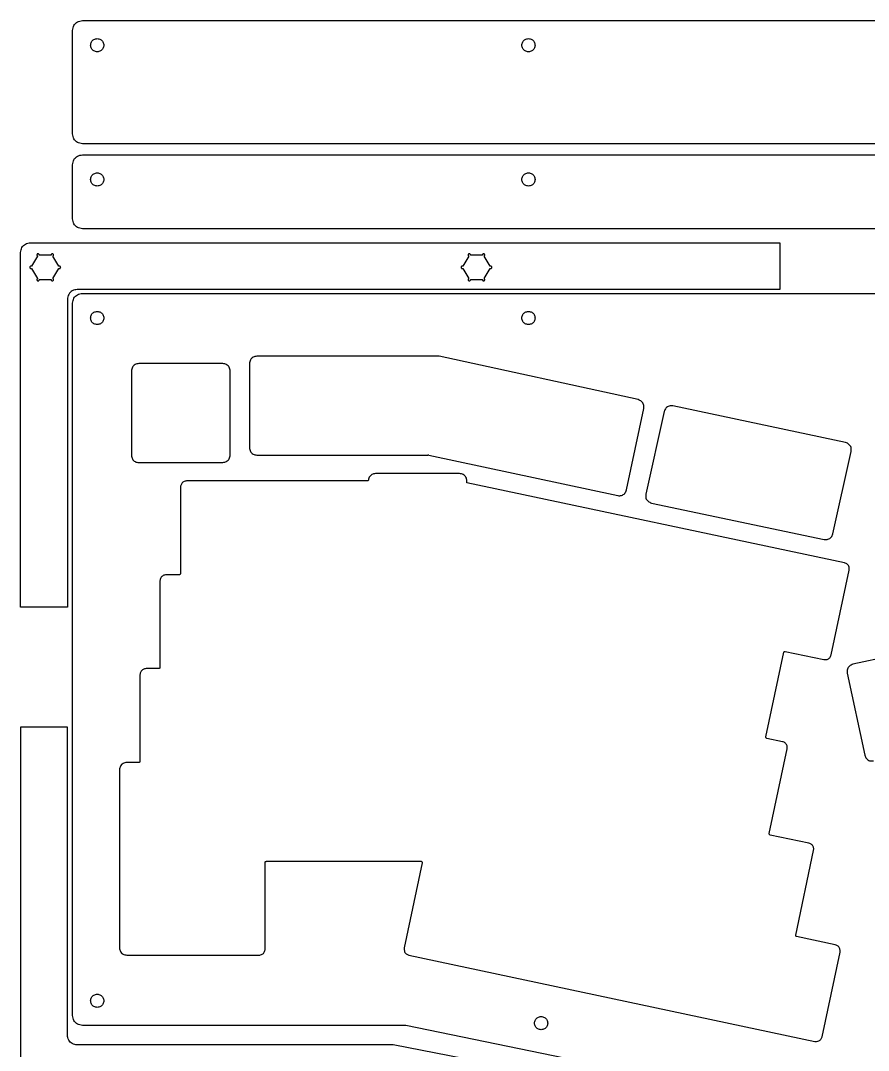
# Model space of a CAD drawing. Extents: x 0 to 594, y 2 to 599.
# Drawn here: x 4.7 to 176.7, y 388 to 597 of the extents above; entities that cross this region are included whole.
import ezdxf

# ---------------------------------------------------------------- set-up
doc = ezdxf.new("R2010")
doc.units = 0
doc.layers.add('cutting', color=7, linetype='CONTINUOUS')

msp = doc.modelspace()

# ---------------------------------------------------------------- linework, layer by layer
at = {"layer": 'cutting', "color": 5}
for points in [[(17.243769, 596.97793), (372.25727, 596.97793)], [(15.244179, 573.98272), (15.244179, 594.97835)], [(372.25727, 571.98313), (17.243769, 571.98313)], [(17.243769, 569.73312), (372.25727, 569.73312)], [(15.244179, 556.73583), (15.244179, 567.73354)], [(372.25727, 554.73624), (17.243769, 554.73624)], [(6.690149, 551.90611), (158.75582, 551.90611)], [(158.75582, 551.90611), (158.75582, 542.4081)], [(4.690559, 477.94359), (4.690559, 549.90652)], [(8.123469, 549.19366), (6.926339, 547.12017)], [(10.882629, 549.40665), (8.496399, 549.40665)], [(12.452689, 547.12014), (11.255559, 549.19366)], [(95.640239, 549.19366), (94.443099, 547.12017)], [(98.399399, 549.40665), (96.013159, 549.40665)], [(99.969459, 547.12014), (98.772319, 549.19366)], [(6.926309, 546.69416), (8.123469, 544.62065)], [(11.255559, 544.62065), (12.452689, 546.69416)], [(94.443079, 546.69416), (95.640239, 544.62065)], [(98.772319, 544.62065), (99.969459, 546.69416)], [(8.496399, 544.40766), (10.882629, 544.40766)], [(96.013159, 544.40766), (98.399399, 544.40766)], [(158.75582, 542.4081), (16.185169, 542.4081)], [(17.243769, 541.62263), (372.25727, 541.62263)], [(14.186079, 540.40851), (14.186079, 477.94359)], [(15.244179, 395.065658), (15.244179, 539.62304)], [(89.408199, 528.8677), (52.638429, 528.8577)], [(130.01849, 520.0515), (89.621119, 528.84484)], [(45.727879, 527.3731), (28.681469, 527.3731)], [(51.138719, 527.3581), (51.138719, 510.30665)], [(27.181759, 525.87341), (27.181759, 508.77196)], [(47.227539, 508.82295), (47.227569, 525.87341)], [(172.11122, 511.34141), (137.0813, 518.78724)], [(127.65666, 501.72693), (131.17361, 518.27275)], [(135.30256, 517.63212), (131.56937, 500.84505)], [(52.638689, 508.80697), (87.336009, 508.82077)], [(87.546219, 508.79858), (125.87788, 500.57152)], [(169.54373, 492.82545), (173.26634, 509.56265)], [(28.681729, 507.27228), (45.727859, 507.32298)], [(93.780339, 505.05563), (76.733879, 505.05563)], [(37.142129, 502.30549), (37.142129, 484.75838)], [(75.234189, 503.55555), (38.392179, 503.55555)], [(95.280019, 503.19849), (95.280019, 503.55594)], [(171.89744, 486.91294), (95.280019, 503.19849)], [(132.72477, 499.06625), (167.76496, 491.67006)], [(169.21233, 468.26801), (172.86028, 485.43032)], [(32.980499, 483.25922), (32.980499, 465.71859)], [(36.893819, 484.51002), (34.230569, 484.51002)], [(14.186079, 477.94359), (4.690559, 477.94359)], [(155.93637, 451.6131), (159.58595, 468.7831)], [(159.87956, 468.97379), (167.7297, 467.30519)], [(181.21579, 467.97279), (173.60832, 466.35576)], [(28.916099, 464.21333), (28.916099, 446.66534)], [(32.725649, 465.46372), (30.166149, 465.46348)], [(172.4532, 464.57705), (175.99736, 447.90311)], [(14.186079, 453.57078), (4.690559, 453.57078)], [(4.690559, 453.57078), (4.690559, 381.606148)], [(14.186079, 391.105858), (14.186079, 453.57078)], [(159.32006, 450.64324), (156.12521, 451.32232)], [(156.63584, 432.0025), (160.2829, 449.1606)], [(28.669029, 446.41824), (26.242169, 446.41824)], [(24.742479, 444.91816), (24.752479, 408.82527)], [(164.67503, 430.03345), (156.83192, 431.70056)], [(161.98981, 411.38802), (165.63788, 428.55083)], [(54.572639, 426.37201), (85.955719, 426.37201)], [(54.321049, 408.57566), (54.321049, 426.12044)], [(86.201809, 426.06774), (82.532749, 408.80619)], [(170.03005, 409.42373), (162.18215, 411.09185)], [(167.34494, 390.778798), (170.9929, 407.94108)], [(26.251899, 407.32561), (53.070999, 407.32561)], [(83.495589, 407.32352), (165.86229, 389.815958)], [(82.865759, 393.066098), (17.243769, 393.066098)], [(185.30612, 376.067628), (165.31029, 376.067628), (82.865759, 393.066098)], [(80.310299, 389.106268), (16.185669, 389.106268)], [(154.75665, 374.591228), (80.310299, 389.106268)]]:
    msp.add_lwpolyline(points, dxfattribs=at)
msp.add_lwpolyline([(75.234189, 503.55594)], close=True, dxfattribs=at)
for points, knots in [([(15.244179, 594.97835), (15.299178, 595.328729), (15.407543, 596.019094), (16.203021, 596.814567), (16.893388, 596.922932), (17.243769, 596.97793)], [0, 0, 0, 0, 1.0455, 2.05999, 3.105497, 3.105497, 3.105497, 3.105497]), ([(18.893419, 591.97899), (18.930932, 592.214999), (19.004955, 592.680714), (19.541419, 593.217175), (20.007131, 593.291198), (20.243139, 593.32871)], [0, 0, 0, 0, 0.704572, 1.390324, 2.094891, 2.094891, 2.094891, 2.094891]), ([(20.243139, 590.62927), (20.007131, 590.666782), (19.541419, 590.740805), (19.004955, 591.277266), (18.930932, 591.742981), (18.893419, 591.97899)], [0, 0, 0, 0, 0.704567, 1.390319, 2.094891, 2.094891, 2.094891, 2.094891]), ([(20.243139, 593.32871), (20.479152, 593.291199), (20.944868, 593.21718), (21.481331, 592.680712), (21.555349, 592.214999), (21.592859, 591.97899)], [0, 0, 0, 0, 0.70458, 1.390327, 2.094897, 2.094897, 2.094897, 2.094897]), ([(21.592859, 591.97899), (21.555349, 591.742981), (21.481331, 591.277268), (20.944868, 590.7408), (20.479152, 590.666781), (20.243139, 590.62927)], [0, 0, 0, 0, 0.70457, 1.390317, 2.094897, 2.094897, 2.094897, 2.094897]), ([(106.4102, 591.97899), (106.447712, 592.214999), (106.521733, 592.680713), (107.058197, 593.217177), (107.523911, 593.291198), (107.75992, 593.32871)], [0, 0, 0, 0, 0.704572, 1.390322, 2.094893, 2.094893, 2.094893, 2.094893]), ([(107.75992, 590.62927), (107.523911, 590.666782), (107.058197, 590.740803), (106.521733, 591.277267), (106.447712, 591.742981), (106.4102, 591.97899)], [0, 0, 0, 0, 0.704572, 1.390322, 2.094893, 2.094893, 2.094893, 2.094893]), ([(107.75992, 593.32871), (107.995929, 593.291198), (108.461643, 593.217177), (108.998107, 592.680713), (109.072128, 592.214999), (109.10964, 591.97899)], [0, 0, 0, 0, 0.704572, 1.390322, 2.094893, 2.094893, 2.094893, 2.094893]), ([(109.10964, 591.97899), (109.072128, 591.742981), (108.998107, 591.277267), (108.461643, 590.740803), (107.995929, 590.666782), (107.75992, 590.62927)], [0, 0, 0, 0, 0.704572, 1.390322, 2.094893, 2.094893, 2.094893, 2.094893]), ([(17.243769, 571.98313), (16.893388, 572.038129), (16.203019, 572.146496), (15.407544, 572.941974), (15.299178, 573.632341), (15.244179, 573.98272)], [0, 0, 0, 0, 1.045507, 2.060001, 3.105503, 3.105503, 3.105503, 3.105503]), ([(15.244179, 567.73354), (15.299178, 568.083917), (15.407545, 568.774281), (16.20302, 569.569755), (16.893388, 569.678121), (17.243769, 569.73312)], [0, 0, 0, 0, 1.045495, 2.059988, 3.105494, 3.105494, 3.105494, 3.105494]), ([(18.893419, 564.73416), (18.930932, 564.970169), (19.004955, 565.435884), (19.541419, 565.972345), (20.007131, 566.046368), (20.243139, 566.08388)], [0, 0, 0, 0, 0.704572, 1.390324, 2.094891, 2.094891, 2.094891, 2.094891]), ([(20.243139, 563.38444), (20.007131, 563.421953), (19.541419, 563.495977), (19.004956, 564.03244), (18.930932, 564.498152), (18.893419, 564.73416)], [0, 0, 0, 0, 0.704568, 1.390321, 2.094889, 2.094889, 2.094889, 2.094889]), ([(20.243139, 566.08388), (20.479152, 566.046369), (20.944868, 565.97235), (21.481331, 565.435882), (21.555349, 564.970169), (21.592859, 564.73416)], [0, 0, 0, 0, 0.70458, 1.390327, 2.094897, 2.094897, 2.094897, 2.094897]), ([(21.592859, 564.73416), (21.555348, 564.498153), (21.481329, 564.032441), (20.944869, 563.495972), (20.479152, 563.421952), (20.243139, 563.38444)], [0, 0, 0, 0, 0.704566, 1.390315, 2.094895, 2.094895, 2.094895, 2.094895]), ([(106.4102, 564.73416), (106.447712, 564.970169), (106.521733, 565.435883), (107.058197, 565.972347), (107.523911, 566.046368), (107.75992, 566.08388)], [0, 0, 0, 0, 0.704572, 1.390322, 2.094893, 2.094893, 2.094893, 2.094893]), ([(107.75992, 563.38444), (107.523911, 563.421953), (107.058196, 563.495976), (106.521735, 564.03244), (106.447712, 564.498152), (106.4102, 564.73416)], [0, 0, 0, 0, 0.704572, 1.390324, 2.094891, 2.094891, 2.094891, 2.094891]), ([(107.75992, 566.08388), (107.995929, 566.046368), (108.461643, 565.972347), (108.998107, 565.435883), (109.072128, 564.970169), (109.10964, 564.73416)], [0, 0, 0, 0, 0.704572, 1.390322, 2.094893, 2.094893, 2.094893, 2.094893]), ([(109.10964, 564.73416), (109.072128, 564.498152), (108.998105, 564.03244), (108.461644, 563.495976), (107.995929, 563.421953), (107.75992, 563.38444)], [0, 0, 0, 0, 0.704567, 1.390319, 2.094891, 2.094891, 2.094891, 2.094891]), ([(17.243769, 554.73624), (16.893388, 554.791239), (16.203019, 554.899606), (15.407544, 555.695084), (15.299178, 556.385451), (15.244179, 556.73583)], [0, 0, 0, 0, 1.045507, 2.060001, 3.105503, 3.105503, 3.105503, 3.105503]), ([(4.690559, 549.90652), (4.745557, 550.256901), (4.853922, 550.947269), (5.6494, 551.742747), (6.339768, 551.851112), (6.690149, 551.90611)], [0, 0, 0, 0, 1.045506, 2.059999, 3.105505, 3.105505, 3.105505, 3.105505]), ([(8.496399, 549.40665), (8.488127, 549.452623), (8.470198, 549.552261), (8.316868, 549.631603), (8.144592, 549.710791), (8.066529, 549.60565), (8.016845, 549.528816), (7.988491, 549.420331), (8.007491, 549.319236), (8.053356, 549.243286), (8.100077, 549.210216), (8.123469, 549.19366)], [0, 0, 0, 0, 0.132113, 0.286334, 0.51222, 0.557016, 0.661635, 0.791077, 0.879278, 0.964309, 1.049564, 1.049564, 1.049564, 1.049564]), ([(11.255559, 549.19366), (11.278951, 549.210218), (11.32567, 549.243288), (11.371481, 549.319262), (11.39074, 549.420661), (11.358966, 549.53762), (11.263528, 549.633076), (11.132346, 549.668533), (11.002548, 549.6331), (10.90304, 549.537527), (10.8895, 549.45071), (10.882629, 549.40665)], [0, 0, 0, 0, 0.085255, 0.170274, 0.258469, 0.389153, 0.51597, 0.646653, 0.777337, 0.904154, 1.034837, 1.034837, 1.034837, 1.034837]), ([(96.013159, 549.40665), (96.004889, 549.452622), (95.986965, 549.552259), (95.833644, 549.631606), (95.661371, 549.71079), (95.583309, 549.60565), (95.533625, 549.528816), (95.505272, 549.420331), (95.524271, 549.319237), (95.570133, 549.243287), (95.61685, 549.210217), (95.640239, 549.19366)], [0, 0, 0, 0, 0.132111, 0.286324, 0.512205, 0.557001, 0.66162, 0.791063, 0.879264, 0.964293, 1.049543, 1.049543, 1.049543, 1.049543]), ([(98.772319, 549.19366), (98.795712, 549.210218), (98.842434, 549.243289), (98.888256, 549.319259), (98.907522, 549.420661), (98.875745, 549.53762), (98.780308, 549.633076), (98.649121, 549.668532), (98.519317, 549.633105), (98.419805, 549.537526), (98.406269, 549.45071), (98.399399, 549.40665)], [0, 0, 0, 0, 0.085259, 0.170283, 0.258479, 0.389163, 0.51598, 0.646663, 0.777362, 0.904178, 1.03486, 1.03486, 1.03486, 1.03486]), ([(6.926339, 547.12017), (6.913812, 547.126923), (6.888687, 547.140466), (6.84719, 547.153815), (6.774632, 547.16161), (6.672335, 547.1334), (6.576945, 547.038051), (6.541463, 546.907125), (6.576948, 546.776197), (6.672336, 546.680869), (6.774623, 546.652627), (6.847176, 546.660471), (6.888648, 546.673843), (6.913784, 546.687357), (6.926309, 546.69409)], [0, 0, 0, 0, 0.042639, 0.085522, 0.12977, 0.260452, 0.387264, 0.51796, 0.648643, 0.775451, 0.906133, 0.950352, 0.993255, 1.035863, 1.035863, 1.035863, 1.035863]), ([(12.452689, 546.69416), (12.465215, 546.687408), (12.490338, 546.673865), (12.531825, 546.660516), (12.604375, 546.652717), (12.706667, 546.68095), (12.802061, 546.776209), (12.837534, 546.907439), (12.802103, 547.037228), (12.706519, 547.136738), (12.619701, 547.150271), (12.575639, 547.15714)], [0, 0, 0, 0, 0.042638, 0.085513, 0.129741, 0.26043, 0.387241, 0.51792, 0.648617, 0.77543, 0.906119, 0.906119, 0.906119, 0.906119]), ([(12.575639, 547.15711), (12.560881, 547.156131), (12.531802, 547.154202), (12.490342, 547.14034), (12.465213, 547.126839), (12.452689, 547.12011)], [0, 0, 0, 0, 0.044219, 0.08713, 0.12977, 0.12977, 0.12977, 0.12977]), ([(94.443099, 547.12017), (94.430588, 547.126924), (94.405476, 547.140481), (94.363971, 547.153812), (94.291403, 547.161612), (94.189099, 547.133401), (94.09372, 547.038048), (94.058246, 546.907125), (94.093722, 546.776201), (94.189102, 546.680864), (94.291399, 546.652634), (94.363961, 546.660463), (94.405435, 546.673845), (94.430559, 546.687357), (94.443079, 546.69409)], [0, 0, 0, 0, 0.042599, 0.085503, 0.129773, 0.26045, 0.387255, 0.517951, 0.648632, 0.775434, 0.90611, 0.950374, 0.993258, 1.035853, 1.035853, 1.035853, 1.035853]), ([(99.969459, 546.69416), (99.981986, 546.687408), (100.007109, 546.673865), (100.0486, 546.660516), (100.121153, 546.652717), (100.223448, 546.68095), (100.318842, 546.776209), (100.354315, 546.907439), (100.318884, 547.037228), (100.2233, 547.136738), (100.136482, 547.150271), (100.09242, 547.15714)], [0, 0, 0, 0, 0.042638, 0.085516, 0.129751, 0.26044, 0.387252, 0.517931, 0.648627, 0.775441, 0.90613, 0.90613, 0.90613, 0.90613]), ([(100.09242, 547.15711), (100.077647, 547.156133), (100.048558, 547.15421), (100.007096, 547.140339), (99.981978, 547.126839), (99.969459, 547.12011)], [0, 0, 0, 0, 0.044264, 0.087157, 0.129783, 0.129783, 0.129783, 0.129783]), ([(8.123469, 544.62065), (8.100075, 544.604091), (8.053351, 544.571018), (8.007526, 544.495049), (7.988254, 544.393651), (8.020037, 544.276695), (8.115473, 544.181239), (8.246662, 544.145775), (8.376465, 544.181217), (8.475979, 544.276787), (8.489525, 544.363603), (8.496399, 544.40766)], [0, 0, 0, 0, 0.085262, 0.170291, 0.258483, 0.389158, 0.51598, 0.646672, 0.777361, 0.904188, 1.034864, 1.034864, 1.034864, 1.034864]), ([(10.882629, 544.40766), (10.889501, 544.363603), (10.903043, 544.27679), (11.002547, 544.181216), (11.132346, 544.145775), (11.263528, 544.18124), (11.358964, 544.276696), (11.390735, 544.393654), (11.371496, 544.495051), (11.325708, 544.571053), (11.278965, 544.604101), (11.255559, 544.62065)], [0, 0, 0, 0, 0.130675, 0.257495, 0.38818, 0.518864, 0.645684, 0.776359, 0.86456, 0.949579, 1.034847, 1.034847, 1.034847, 1.034847]), ([(95.640239, 544.62065), (95.616846, 544.604091), (95.570123, 544.571018), (95.524303, 544.495048), (95.505035, 544.393651), (95.536817, 544.276695), (95.632253, 544.181239), (95.76344, 544.145775), (95.893241, 544.181216), (95.992745, 544.27679), (96.006287, 544.363603), (96.013159, 544.40766)], [0, 0, 0, 0, 0.08526, 0.170286, 0.258478, 0.389153, 0.515975, 0.646667, 0.777351, 0.904171, 1.034846, 1.034846, 1.034846, 1.034846]), ([(98.399399, 544.40766), (98.40627, 544.363603), (98.419809, 544.27679), (98.519316, 544.181211), (98.649121, 544.145776), (98.780309, 544.181239), (98.875742, 544.276696), (98.907524, 544.393656), (98.888252, 544.495058), (98.842438, 544.571036), (98.795711, 544.604098), (98.772319, 544.62065)], [0, 0, 0, 0, 0.130674, 0.257493, 0.388193, 0.518877, 0.645697, 0.776372, 0.864578, 0.949611, 1.034855, 1.034855, 1.034855, 1.034855]), ([(16.185169, 542.4081), (15.834823, 542.353108), (15.144539, 542.244759), (14.349314, 541.449185), (14.241036, 540.758881), (14.186079, 540.40851)], [0, 0, 0, 0, 1.045377, 2.059701, 3.105174, 3.105174, 3.105174, 3.105174]), ([(15.244179, 539.62304), (15.299177, 539.973421), (15.407542, 540.663789), (16.20302, 541.459267), (16.893388, 541.567632), (17.243769, 541.62263)], [0, 0, 0, 0, 1.045506, 2.059999, 3.105505, 3.105505, 3.105505, 3.105505]), ([(18.893419, 536.62367), (18.930932, 536.859678), (19.004956, 537.325391), (19.541419, 537.861853), (20.007131, 537.935877), (20.243139, 537.97339)], [0, 0, 0, 0, 0.704568, 1.390321, 2.094889, 2.094889, 2.094889, 2.094889]), ([(20.243139, 537.97339), (20.479152, 537.935878), (20.944869, 537.861858), (21.481329, 537.325389), (21.555348, 536.859677), (21.592859, 536.62367)], [0, 0, 0, 0, 0.704581, 1.390329, 2.094895, 2.094895, 2.094895, 2.094895]), ([(106.4102, 536.62367), (106.447712, 536.859678), (106.521735, 537.32539), (107.058196, 537.861854), (107.523911, 537.935877), (107.75992, 537.97339)], [0, 0, 0, 0, 0.704567, 1.390319, 2.094891, 2.094891, 2.094891, 2.094891]), ([(107.75992, 537.97339), (107.995929, 537.935877), (108.461644, 537.861854), (108.998105, 537.32539), (109.072128, 536.859678), (109.10964, 536.62367)], [0, 0, 0, 0, 0.704572, 1.390324, 2.094891, 2.094891, 2.094891, 2.094891]), ([(20.243139, 535.27395), (20.007132, 535.311461), (19.54142, 535.38548), (19.004951, 535.92194), (18.930931, 536.387657), (18.893419, 536.62367)], [0, 0, 0, 0, 0.704566, 1.390315, 2.094895, 2.094895, 2.094895, 2.094895]), ([(21.592859, 536.62367), (21.55535, 536.387658), (21.481334, 535.921942), (20.944867, 535.385475), (20.479151, 535.311459), (20.243139, 535.27395)], [0, 0, 0, 0, 0.704579, 1.390323, 2.094902, 2.094902, 2.094902, 2.094902]), ([(107.75992, 535.27395), (107.523911, 535.31146), (107.058198, 535.385478), (106.52173, 535.921941), (106.447711, 536.387657), (106.4102, 536.62367)], [0, 0, 0, 0, 0.70457, 1.390317, 2.094897, 2.094897, 2.094897, 2.094897]), ([(109.10964, 536.62367), (109.072129, 536.387657), (108.99811, 535.921941), (108.461642, 535.385478), (107.995929, 535.31146), (107.75992, 535.27395)], [0, 0, 0, 0, 0.70458, 1.390327, 2.094897, 2.094897, 2.094897, 2.094897]), ([(52.638429, 528.85781), (52.375639, 528.816559), (51.857854, 528.735282), (51.261245, 528.138664), (51.179969, 527.620885), (51.138719, 527.3581)], [0, 0, 0, 0, 0.784144, 1.545024, 2.329153, 2.329153, 2.329153, 2.329153]), ([(89.621119, 528.84484), (89.597714, 528.849402), (89.55092, 528.858524), (89.479704, 528.86615), (89.432039, 528.867143), (89.408199, 528.86764)], [0, 0, 0, 0, 0.071516, 0.142987, 0.214503, 0.214503, 0.214503, 0.214503]), ([(28.681469, 527.3731), (28.418679, 527.33185), (27.900896, 527.250573), (27.304287, 526.653963), (27.223009, 526.13619), (27.181759, 525.87341)], [0, 0, 0, 0, 0.784143, 1.54502, 2.329136, 2.329136, 2.329136, 2.329136]), ([(47.227569, 525.87341), (47.186319, 526.13619), (47.105041, 526.653961), (46.508441, 527.25057), (45.990664, 527.331849), (45.727879, 527.3731)], [0, 0, 0, 0, 0.784115, 1.544988, 2.329118, 2.329118, 2.329118, 2.329118]), ([(131.17361, 518.27275), (131.1879, 518.538376), (131.216056, 519.061744), (130.756524, 519.769368), (130.266957, 519.956517), (130.01849, 520.0515)], [0, 0, 0, 0, 0.78415, 1.545027, 2.329157, 2.329157, 2.329157, 2.329157]), ([(137.0813, 518.78724), (136.815679, 518.801525), (136.292316, 518.82967), (135.584701, 518.370145), (135.397546, 517.880584), (135.30256, 517.63212)], [0, 0, 0, 0, 0.784137, 1.545011, 2.329135, 2.329135, 2.329135, 2.329135]), ([(51.138719, 510.30665), (51.179979, 510.043832), (51.261273, 509.525995), (51.858021, 508.929371), (52.375868, 508.848178), (52.638689, 508.80697)], [0, 0, 0, 0, 0.784225, 1.545178, 2.329388, 2.329388, 2.329388, 2.329388]), ([(173.26634, 509.56265), (173.28063, 509.828275), (173.308785, 510.351643), (172.849254, 511.059268), (172.359687, 511.246424), (172.11122, 511.34141)], [0, 0, 0, 0, 0.784146, 1.545027, 2.329161, 2.329161, 2.329161, 2.329161]), ([(27.181759, 508.77196), (27.223018, 508.509147), (27.304311, 507.991316), (27.90105, 507.394683), (28.418903, 507.313489), (28.681729, 507.27228)], [0, 0, 0, 0, 0.784211, 1.545163, 2.329388, 2.329388, 2.329388, 2.329388]), ([(45.727859, 507.32297), (45.990677, 507.364228), (46.508514, 507.445519), (47.105143, 508.04227), (47.186333, 508.560123), (47.227539, 508.82295)], [0, 0, 0, 0, 0.784224, 1.545175, 2.329401, 2.329401, 2.329401, 2.329401]), ([(87.546219, 508.79858), (87.523106, 508.803024), (87.476893, 508.811909), (87.40659, 508.819334), (87.359541, 508.820298), (87.336009, 508.82078)], [0, 0, 0, 0, 0.070592, 0.141139, 0.211731, 0.211731, 0.211731, 0.211731]), ([(76.733879, 505.05563), (76.471094, 505.014381), (75.953318, 504.933105), (75.356713, 504.336497), (75.275438, 503.818723), (75.234189, 503.55594)], [0, 0, 0, 0, 0.784129, 1.544999, 2.329122, 2.329122, 2.329122, 2.329122]), ([(95.280019, 503.55594), (95.23877, 503.818723), (95.157495, 504.336496), (94.560894, 504.933104), (94.043122, 505.01438), (93.780339, 505.05563)], [0, 0, 0, 0, 0.784124, 1.544992, 2.329114, 2.329114, 2.329114, 2.329114]), ([(38.392179, 503.55555), (38.173139, 503.521168), (37.741554, 503.453425), (37.244255, 502.956127), (37.176511, 502.524536), (37.142129, 502.30549)], [0, 0, 0, 0, 0.653598, 1.287812, 1.941426, 1.941426, 1.941426, 1.941426]), ([(125.87788, 500.57152), (126.143533, 500.557244), (126.666956, 500.529116), (127.374618, 500.988768), (127.561707, 501.478419), (127.65666, 501.72693)], [0, 0, 0, 0, 0.784225, 1.545182, 2.329394, 2.329394, 2.329394, 2.329394]), ([(131.56937, 500.84505), (131.555087, 500.579399), (131.526945, 500.055974), (131.986602, 499.348307), (132.476257, 499.161208), (132.72477, 499.06625)], [0, 0, 0, 0, 0.78422, 1.545183, 2.329411, 2.329411, 2.329411, 2.329411]), ([(167.76496, 491.67006), (168.03061, 491.655779), (168.554029, 491.62764), (169.261689, 492.08729), (169.448778, 492.57694), (169.54373, 492.82545)], [0, 0, 0, 0, 0.784217, 1.545169, 2.329381, 2.329381, 2.329381, 2.329381]), ([(172.86028, 485.43032), (172.872191, 485.651723), (172.895661, 486.087963), (172.512623, 486.677787), (172.104548, 486.833773), (171.89744, 486.91294)], [0, 0, 0, 0, 0.6536, 1.287818, 1.941416, 1.941416, 1.941416, 1.941416]), ([(34.230569, 484.50951), (34.011517, 484.475096), (33.579907, 484.407289), (33.08262, 483.909911), (33.014879, 483.478285), (32.980499, 483.25922)], [0, 0, 0, 0, 0.653648, 1.287916, 1.941587, 1.941587, 1.941587, 1.941587]), ([(37.142129, 484.75838), (37.1353, 484.714869), (37.121844, 484.629135), (37.023071, 484.530329), (36.937334, 484.516857), (36.893819, 484.51002)], [0, 0, 0, 0, 0.129835, 0.255827, 0.385674, 0.385674, 0.385674, 0.385674]), ([(159.58595, 468.7831), (159.601625, 468.824112), (159.632513, 468.904926), (159.749319, 468.980779), (159.835713, 468.976143), (159.87956, 468.97379)], [0, 0, 0, 0, 0.129426, 0.25503, 0.38447, 0.38447, 0.38447, 0.38447]), ([(167.7297, 467.30519), (167.951103, 467.293275), (168.387342, 467.2698), (168.977161, 467.652838), (169.133158, 468.060905), (169.21233, 468.26801)], [0, 0, 0, 0, 0.6536, 1.287812, 1.94141, 1.94141, 1.94141, 1.94141]), ([(173.60832, 466.35576), (173.359855, 466.260779), (172.870293, 466.073633), (172.410765, 465.366025), (172.438914, 464.842667), (172.4532, 464.57705)], [0, 0, 0, 0, 0.784121, 1.544991, 2.329116, 2.329116, 2.329116, 2.329116]), ([(30.166149, 465.46348), (29.947104, 465.429081), (29.515511, 465.361304), (29.018225, 464.863976), (28.950481, 464.432378), (28.916099, 464.21333)], [0, 0, 0, 0, 0.653619, 1.287854, 1.941475, 1.941475, 1.941475, 1.941475]), ([(32.980499, 465.71859), (32.973489, 465.673937), (32.959676, 465.585952), (32.858296, 465.484566), (32.770307, 465.470738), (32.725649, 465.46372)], [0, 0, 0, 0, 0.13324, 0.262542, 0.395803, 0.395803, 0.395803, 0.395803]), ([(156.12521, 451.32232), (156.08459, 451.337858), (156.004562, 451.368469), (155.929427, 451.484133), (155.934033, 451.569684), (155.93637, 451.6131)], [0, 0, 0, 0, 0.128205, 0.252586, 0.380752, 0.380752, 0.380752, 0.380752]), ([(160.2829, 449.1606), (160.294809, 449.382003), (160.318275, 449.818245), (159.93524, 450.408071), (159.527167, 450.564068), (159.32006, 450.64324)], [0, 0, 0, 0, 0.653601, 1.287822, 1.941425, 1.941425, 1.941425, 1.941425]), ([(175.99736, 447.90311), (176.092346, 447.654646), (176.2795, 447.165087), (176.987107, 446.705561), (177.510463, 446.733706), (177.77608, 446.74799)], [0, 0, 0, 0, 0.784124, 1.544994, 2.329116, 2.329116, 2.329116, 2.329116]), ([(26.242169, 446.41785), (25.97938, 446.376601), (25.461602, 446.295328), (24.864998, 445.698716), (24.783727, 445.180943), (24.742479, 444.91816)], [0, 0, 0, 0, 0.784137, 1.545004, 2.329127, 2.329127, 2.329127, 2.329127]), ([(28.916099, 446.66534), (28.909304, 446.622047), (28.895916, 446.536744), (28.79763, 446.438448), (28.712325, 446.425043), (28.669029, 446.41824)], [0, 0, 0, 0, 0.129182, 0.254536, 0.383732, 0.383732, 0.383732, 0.383732]), ([(156.83192, 431.70056), (156.789741, 431.716677), (156.706632, 431.748435), (156.628635, 431.868565), (156.633414, 431.957409), (156.63584, 432.0025)], [0, 0, 0, 0, 0.133101, 0.262263, 0.395378, 0.395378, 0.395378, 0.395378]), ([(165.63788, 428.55083), (165.649789, 428.772233), (165.673255, 429.208473), (165.290217, 429.798298), (164.88214, 429.954283), (164.67503, 430.03345)], [0, 0, 0, 0, 0.6536, 1.287819, 1.941421, 1.941421, 1.941421, 1.941421]), ([(54.321049, 426.12044), (54.327968, 426.164522), (54.341602, 426.25138), (54.44169, 426.35146), (54.528552, 426.365091), (54.572639, 426.37201)], [0, 0, 0, 0, 0.131537, 0.259174, 0.390724, 0.390724, 0.390724, 0.390724]), ([(85.955719, 426.37164), (86.005763, 426.362731), (86.104025, 426.345237), (86.206818, 426.218301), (86.203499, 426.118546), (86.201809, 426.06774)], [0, 0, 0, 0, 0.148958, 0.292482, 0.441448, 0.441448, 0.441448, 0.441448]), ([(162.18215, 411.09185), (162.140778, 411.107671), (162.059264, 411.138844), (161.982741, 411.256657), (161.98743, 411.343797), (161.98981, 411.38802)], [0, 0, 0, 0, 0.130574, 0.257264, 0.387813, 0.387813, 0.387813, 0.387813]), ([(24.752219, 408.82527), (24.793469, 408.562492), (24.874745, 408.044727), (25.471347, 407.448133), (25.989117, 407.366859), (26.251899, 407.32561)], [0, 0, 0, 0, 0.784108, 1.544969, 2.32909, 2.32909, 2.32909, 2.32909]), ([(53.070999, 407.32561), (53.290038, 407.359994), (53.721621, 407.427742), (54.218916, 407.925034), (54.286665, 408.356619), (54.321049, 408.57566)], [0, 0, 0, 0, 0.653594, 1.287812, 1.941411, 1.941411, 1.941411, 1.941411]), ([(82.532749, 408.80619), (82.52084, 408.584785), (82.497374, 408.148539), (82.88041, 407.55871), (83.288482, 407.402699), (83.495589, 407.32352)], [0, 0, 0, 0, 0.653606, 1.287832, 1.941444, 1.941444, 1.941444, 1.941444]), ([(170.9929, 407.94108), (171.004807, 408.162483), (171.028268, 408.598724), (170.645225, 409.188541), (170.237157, 409.344551), (170.03005, 409.42373)], [0, 0, 0, 0, 0.653599, 1.287817, 1.941428, 1.941428, 1.941428, 1.941428]), ([(18.893419, 398.06503), (18.930932, 398.301038), (19.004956, 398.766751), (19.541419, 399.303213), (20.007131, 399.377237), (20.243139, 399.41475)], [0, 0, 0, 0, 0.704568, 1.390321, 2.094889, 2.094889, 2.094889, 2.094889]), ([(20.243139, 399.41475), (20.479152, 399.377238), (20.944869, 399.303218), (21.481329, 398.766749), (21.555348, 398.301037), (21.592859, 398.06503)], [0, 0, 0, 0, 0.704581, 1.390329, 2.094895, 2.094895, 2.094895, 2.094895]), ([(20.243139, 396.71531), (20.007131, 396.752823), (19.541419, 396.826847), (19.004956, 397.36331), (18.930932, 397.829022), (18.893419, 398.06503)], [0, 0, 0, 0, 0.704568, 1.390321, 2.094889, 2.094889, 2.094889, 2.094889]), ([(21.592859, 398.06503), (21.555348, 397.829023), (21.481329, 397.363311), (20.944869, 396.826842), (20.479152, 396.752822), (20.243139, 396.71531)], [0, 0, 0, 0, 0.704566, 1.390315, 2.094895, 2.094895, 2.094895, 2.094895]), ([(17.243769, 393.066098), (16.893389, 393.121094), (16.203024, 393.229456), (15.407542, 394.024919), (15.299177, 394.715281), (15.244179, 395.065658)], [0, 0, 0, 0, 1.045505, 2.059989, 3.105483, 3.105483, 3.105483, 3.105483]), ([(108.97202, 393.527268), (109.009532, 393.763276), (109.083555, 394.228988), (109.620016, 394.765452), (110.085731, 394.839475), (110.32174, 394.876988)], [0, 0, 0, 0, 0.704567, 1.390319, 2.094891, 2.094891, 2.094891, 2.094891]), ([(110.32174, 392.177518), (110.08573, 392.215031), (109.620014, 392.289054), (109.083551, 392.825532), (109.009531, 393.291253), (108.97202, 393.527268)], [0, 0, 0, 0, 0.704572, 1.39033, 2.094917, 2.094917, 2.094917, 2.094917]), ([(110.32174, 394.876988), (110.557749, 394.839475), (111.023464, 394.765452), (111.559925, 394.228988), (111.633948, 393.763276), (111.67146, 393.527268)], [0, 0, 0, 0, 0.704572, 1.390324, 2.094891, 2.094891, 2.094891, 2.094891]), ([(111.67146, 393.527268), (111.633949, 393.291253), (111.559929, 392.825532), (111.023466, 392.289054), (110.55775, 392.215031), (110.32174, 392.177518)], [0, 0, 0, 0, 0.704588, 1.390345, 2.094917, 2.094917, 2.094917, 2.094917]), ([(16.185669, 389.106268), (15.83529, 389.161267), (15.144923, 389.269633), (14.349444, 390.065108), (14.241078, 390.755477), (14.186079, 391.105858)], [0, 0, 0, 0, 1.045502, 2.059996, 3.105503, 3.105503, 3.105503, 3.105503]), ([(165.86229, 389.815958), (166.083695, 389.804049), (166.519939, 389.780585), (167.109764, 390.163622), (167.265765, 390.571693), (167.34494, 390.778798)], [0, 0, 0, 0, 0.653606, 1.287829, 1.94143, 1.94143, 1.94143, 1.94143])]:
    msp.add_open_spline(points, degree=3, knots=knots, dxfattribs=at)

doc.saveas('drawing.dxf')
